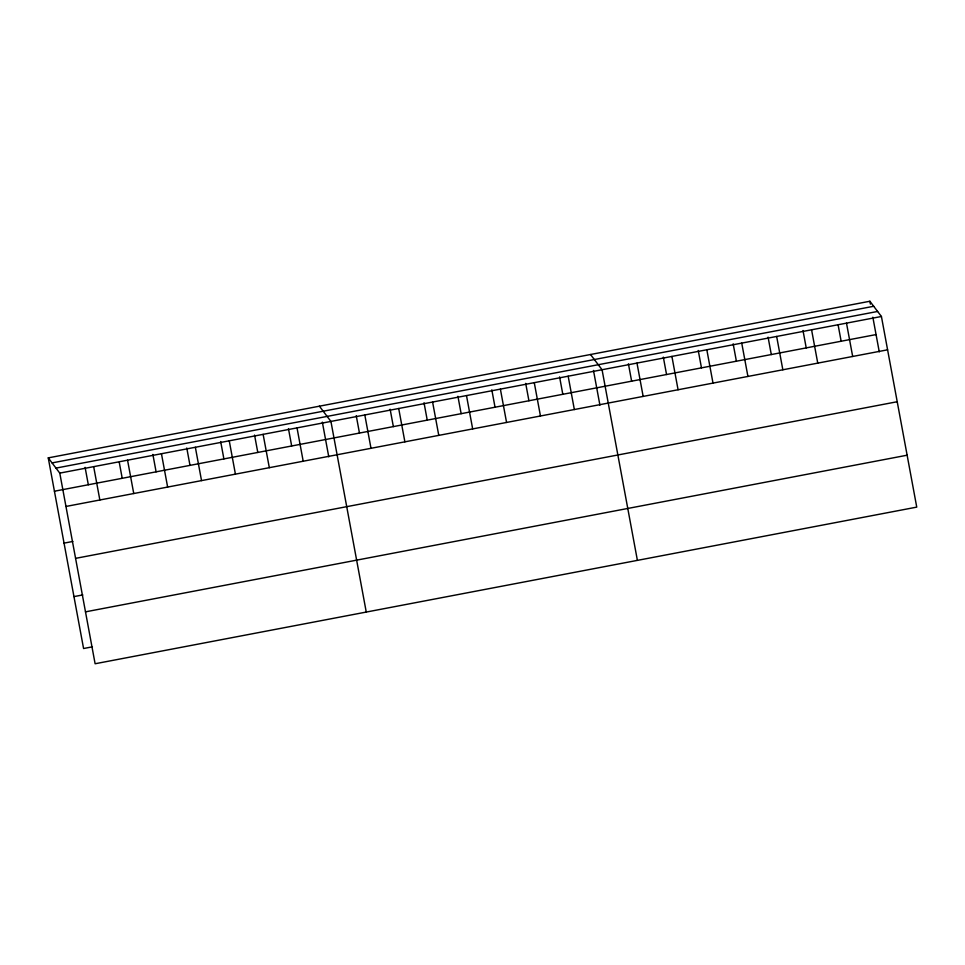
<?xml version="1.0" encoding="UTF-8"?>
<svg xmlns="http://www.w3.org/2000/svg" width="965" height="965" viewBox="0 0 965 965"><rect width="100%" height="100%" fill="white"/><g stroke="black" fill="none" stroke-linecap="round" stroke-linejoin="round"><path stroke-width="1.45" d="M48.25 457.88L869.887 301.249L881.419 316.484L916.75 507.12L95.113 663.751L59.782 473.115L48.25 457.88L83.581 648.516L92.423 646.827M52.05 462.911L873.687 306.279M55.982 468.097L877.619 311.454M59.782 473.115L881.419 316.484M54.426 491.221L876.063 334.578M65.958 506.456L887.595 349.812M64.052 543.126L72.894 541.437M75.584 558.361L897.221 401.73M73.955 596.611L82.797 594.923M85.487 611.846L907.124 455.203M590.532 354.505L602.063 369.74L637.395 560.375M319.391 406.193L330.923 421.428L366.254 612.063M869.887 301.249L870.43 304.144M872.843 317.195L879.272 351.887M846.498 323.142L852.674 356.471M838.187 325.302L841.142 341.236M811.577 329.801L817.753 363.13M803.001 330.5L806.221 347.895M776.656 336.459L782.844 369.788M768.08 337.159L771.3 354.553M741.735 343.118L747.923 376.447M733.159 343.817L736.392 361.212M706.826 349.764L713.002 383.105M698.25 350.476L701.471 367.87M671.905 356.423L678.081 389.764M663.329 357.134L666.55 374.529M636.984 363.081L643.16 396.422M628.408 363.793L631.629 381.187M593.487 370.451L599.916 405.143M568.168 376.205L574.344 409.534M559.591 376.905L562.812 394.299M534.272 382.659L540.46 415.999M525.696 383.37L528.929 400.764M500.389 389.124L506.565 422.453M491.812 389.836L495.033 407.218M466.493 395.59L472.669 428.918M457.917 396.289L461.137 413.683M432.597 402.043L438.773 435.384M424.021 402.755L427.242 420.149M398.702 408.509L404.89 441.837M390.125 409.22L393.358 426.602M364.818 414.974L370.994 448.303M356.242 415.674L359.463 433.068M322.346 422.139L328.776 456.831M297.027 427.893L303.203 461.222M288.451 428.605L291.671 445.987M263.131 434.359L269.319 467.687M254.555 435.058L257.788 452.452M229.248 440.812L235.424 474.153M220.671 441.524L223.892 458.918M195.352 447.278L201.528 480.606M186.776 447.989L189.996 465.371M161.457 453.743L167.633 487.072M152.88 454.443L156.101 471.837M127.561 460.196L133.749 493.537M119.262 462.356L122.217 478.302M93.677 466.662L99.853 499.991M85.101 467.362L88.322 484.756"/></g></svg>
